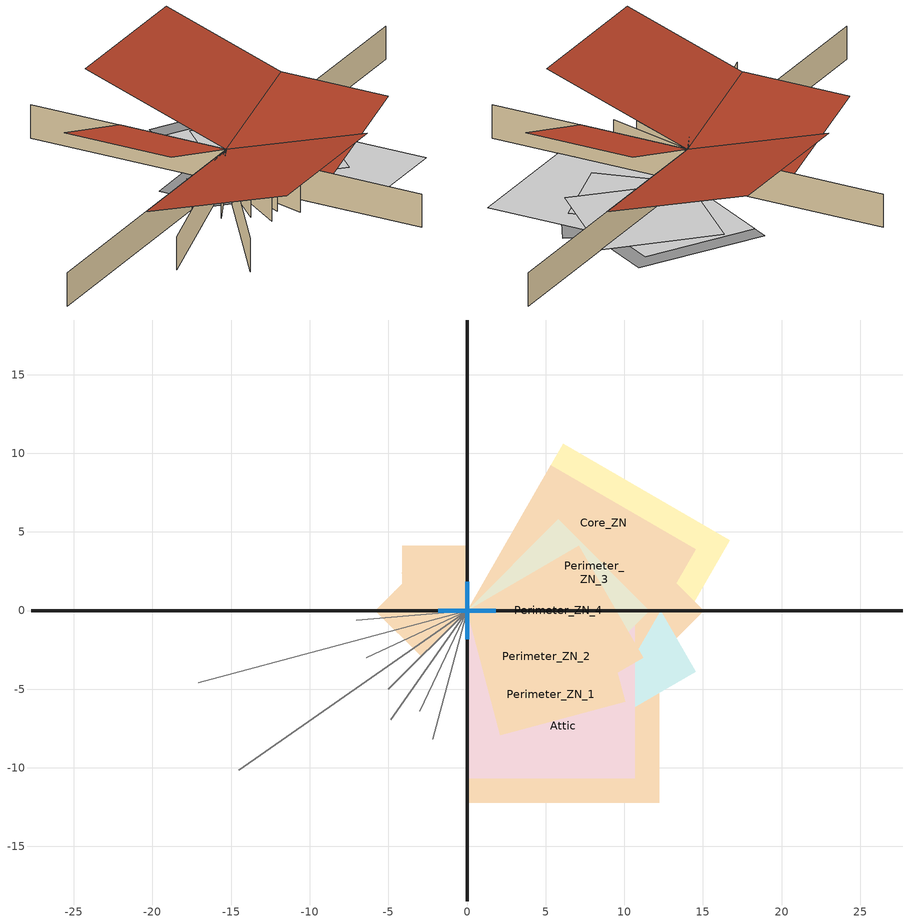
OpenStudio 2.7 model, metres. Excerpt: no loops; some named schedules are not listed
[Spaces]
Perimeter_ZN_1
 floor ground (Perimeter_ZN_1_floor SlabOnOrBelowGradeF073): 10.65,0 10.65,-10.65 0,-10.65 0,0 z0
 wall outside (MetalFrameWallU062): 0,0 27.71,0 z0:3.05
 wall to Perimeter_ZN_2 (MetalFrameWallInterior): 0,0 -7.05,-0.62 z0:3.05
 wall to Core_ZN (MetalFrameWallInterior): 0,0 -17.1,-4.58 z0:3.05
 wall to Perimeter_ZN_4: -5,-5 0,0 z0:3.05
 window (Base_AllCZ_FixedWindowU36): 0,0 1.83,0 / 0,0 1.83,0 / 0,0 1.83,0 / 0,0 1.83,0 / 0,0 1.83,0 / 0,0 1.83,0 z0:1.52
 window (Glazed Door): 0,0 1.83,0 z0:2.13
Perimeter_ZN_2
 floor ground (Perimeter_ZN_2_floor SlabOnOrBelowGradeF073): 7.92,2.12 10.05,-5.8 2.12,-7.92 0,0 z0
 wall outside (MetalFrameWallU062): 0,0 0,18.47 z0:3.05
 wall to Perimeter_ZN_3: -6.41,-2.99 0,0 z0:3.05
 wall to Core_ZN: -2.19,-8.18 0,0 z0:3.05
 window (Base_AllCZ_FixedWindowU36): 0,0 0,1.83 / 0,0 0,1.83 / 0,0 0,1.83 / 0,0 0,1.83 z0:1.52
Core_ZN
 floor ground (Core_ZN_floor SlabOnOrBelowGradeF073): 6.12,10.59 16.71,4.48 10.59,-6.12 0,0 z0
 wall to Perimeter_ZN_3: -14.5,-10.15 0,0 z0:3.05
 wall to Perimeter_ZN_4: -4.86,-6.93 0,0 z0:3.05
Perimeter_ZN_3
 floor ground (Perimeter_ZN_3_floor SlabOnOrBelowGradeF073): 9.22,5.33 14.55,-3.9 5.33,-9.22 0,0 z0
 wall outside (MetalFrameWallU062): 0,0 -27.71,0 z0:3.05
 wall to Perimeter_ZN_4: -2.99,-6.41 0,0 z0:3.05
 window (Base_AllCZ_FixedWindowU36): 0,0 -1.83,0 / 0,0 -1.83,0 / 0,0 -1.83,0 / 0,0 -1.83,0 / 0,0 -1.83,0 / 0,0 -1.83,0 z0:1.52
Perimeter_ZN_4
 floor ground (Perimeter_ZN_4_floor SlabOnOrBelowGradeF073): 5.8,5.8 11.6,0 5.8,-5.8 0,0 z0
 wall outside (MetalFrameWallU062): 0,0 0,-18.47 z0:3.05
 window (Base_AllCZ_FixedWindowU36): 0,0 0,-1.83 / 0,0 0,-1.83 / 0,0 0,-1.83 / 0,0 0,-1.83 z0:1.52
Attic
 floor outside (OtherFloorU071): 0,4.12 0,0 -4.12,0 -4.12,4.12 z0; -0.88,3.27 0,0 -3.27,-0.88 -4.14,2.39 z0; -1.69,2.93 0,0 -2.93,-1.69 -4.62,1.24 z0; -2.91,2.91 0,0 -2.91,-2.91 -5.83,0 z0
 floor to Core_ZN (TypicalPlenumFloorInterior): 12.23,0 12.23,-12.23 0,-12.23 0,0 z0
 floor to Perimeter_ZN_2 (TypicalPlenumFloorInterior): 7.92,2.12 10.05,-5.8 2.12,-7.92 0,0 z0
 floor to Perimeter_ZN_4 (TypicalPlenumFloorInterior): 7.1,4.1 11.21,-3 4.1,-7.1 0,0 z0
 floor to Perimeter_ZN_1 (TypicalPlenumFloorInterior): 7.53,7.53 15.06,0 7.53,-7.53 0,0 z0
 floor to Perimeter_ZN_3 (TypicalPlenumFloorInterior): 5.33,9.22 14.55,3.9 9.22,-5.33 0,0 z0
 roof outside (SteepNonresWoodFramingAndOtherRoofU034): 0,-13.33,7.5 0,0,3.05 -14.05,0,3.05 -14.05,-13.33,7.5; 9.57,0,6.24 0,0,3.05 0,-10.09,3.05 9.57,-10.09,6.24; -9.57,0,6.24 0,0,3.05 0,10.09,3.05 -9.57,10.09,6.24; 0,13.33,7.5 0,0,3.05 14.05,0,3.05 14.05,13.33,7.5
[Site]
SACRAMENTO-EXECUTIVE-ARP Design_Conditions: Latitude {deg}=38.58; Longitude {deg}=-121.49; Time Zone {hr}=-8; Elevation {m}=3.9624
[SizingPeriod:DesignDay] Barometric Pressure {Pa}=101277; Sky Clearness=0; Rain Indicator=0; Snow Indicator=0; Day of Month=21; Daylight Saving Time Indicator=0; Dry-Bulb Temperature Range Modifier Type=DefaultMultipliers
Name | Maximum Dry-Bulb Temperature {C} | Daily Dry-Bulb Temperature Range {deltaC} | Humidity Indicating Conditions at Maximum Dry-Bulb | Wind Speed {m/s} | Wind Direction {deg} | Month | Day Type | Humidity Indicating Type | Solar Model Indicator | ASHRAE Taub | ASHRAE Taud
SACRAMENTO-EXECUTIVE-ARP Ann Htg 99.6% Condns DB | -0.2 | 0 | -0.2 | 0.4 | 90 | 1 | WinterDesignDay | Wetbulb | ASHRAEClearSky
SACRAMENTO-EXECUTIVE-ARP Ann Clg 0.4% Condns DB=>MCWB | 37.9 | 17.3 | 21.1 | 3.4 | 270 | 7 | SummerDesignDay | Wetbulb | ASHRAETau | 0.382 | 2.325
SACRAMENTO-EXECUTIVE-ARP Ann Clg 0.4% Condns DP=>MCDB | 28.5 | 17.3 | 17.9 | 3.3 | 270 | 7 | SummerDesignDay | Dewpoint | ASHRAETau | 0.382 | 2.325
SACRAMENTO-EXECUTIVE-ARP JUN Clg 0.4% Condns DB=>MCWB | 38.2 | 16.8 | 21.5 | 4.1 | 157 | 6 | SummerDesignDay | Wetbulb | ASHRAETau | 0.351 | 2.494
[Site:WaterMainsTemperature]
Calculation Method=Schedule; Temperature Schedule=WaterMainCZ12
[Building]
Small Office: North Axis {deg}=0
[Material]
Name | Roughness | Thickness {m} | Conductivity {W/m-K} | Density {kg/m3} | Specific Heat {J/kg-K} | Thermal Absorptance | Solar Absorptance | Visible Absorptance
Stucco - 7/8 in. | MediumRough | 0.022352 | 0.700948 | 1855.1 | 837.36 | 0.9 | 0.7 | 0.8
Compliance Insulation R13.99 | Smooth | 0.0567131 | 0.0230188 | 16.0185 | 1130.436
Air - Metal Wall Framing - 16 or 24 in. OC; Air - Metal Wall Framing - 16 or 24 in. OC 1 | Smooth | 0.1397 | 1.22017 | 1.28148 | 1004.832
Gypsum Board - 1/2 in. | Smooth | 0.0127 | 0.158656 | 640.739 | 1130.436 | 0.9 | 0.7 | 0.8
Gypsum Board - 5/8 in. | MediumRough | 0.016002 | 0.158656 | 640.739 | 1130.436 | 0.9 | 0.7 | 0.8
Metal Standing Seam - 1/16 in. | MediumRough | 0.0015875 | 2.21534 | 7820.53 | 502.416 | 0.85 | 0.8 | 0.85
Compliance Insulation R28.63 | Smooth | 0.116061 | 0.0230188 | 16.0185 | 1130.436 | 0.9 | 0.7 | 0.8
Compliance Insulation R9.83 | MediumRough | 0.0398691 | 0.0230188 | 16.0185 | 1130.436 | 0.9 | 0.7 | 0.8
Plywood - 5/8 in. | Smooth | 0.016002 | 0.11544 | 480.554 | 1884.06
Carpet - 3/4 in. | Smooth | 0.01905 | 0.0455183 | 288.332 | 1381.644 | 0.9 | 0.7 | 0.8
Acoustic Tile - 3/4 in. | MediumRough | 0.01905 | 0.0576335 | 288.332 | 795.492 | 0.9 | 0.7 | 0.8
[Construction]
MetalFrameWallU062: Stucco - 7/8 in., Compliance Insulation R13.99, Air - Metal Wall Framing - 16 or 24 in. OC, Gypsum Board - 1/2 in.
MetalFrameWallInterior: Gypsum Board - 5/8 in., Air - Metal Wall Framing - 16 or 24 in. OC 1, Gypsum Board - 5/8 in.
SteepNonresWoodFramingAndOtherRoofU034: Metal Standing Seam - 1/16 in., Compliance Insulation R28.63
OtherFloorU071: Compliance Insulation R9.83, Plywood - 5/8 in., Carpet - 3/4 in.
TypicalPlenumFloorInterior: Acoustic Tile - 3/4 in.
Base_AllCZ_FixedWindowU36: Base_AllCZ_FixedWindowU36 Material
Glazed Door: Glazed Door Material
[WindowMaterial:SimpleGlazingSystem]
Name | U-Factor {W/m2-K} | Solar Heat Gain Coefficient | Visible Transmittance
Base_AllCZ_FixedWindowU36 Material | 2.04417 | 0.25 | 0.42
Glazed Door Material | 2.55522 | 0.23 | 0.17
[Construction:FfactorGroundFloor] F-Factor {W/m-K}=1.26344
Name | Area {m2} | PerimeterExposed {m}
Perimeter_ZN_1_floor SlabOnOrBelowGradeF073; Perimeter_ZN_3_floor SlabOnOrBelowGradeF073 | 113.449 | 27.432
Perimeter_ZN_2_floor SlabOnOrBelowGradeF073 | 67.3009 | 18.288
Perimeter_ZN_4_floor SlabOnOrBelowGradeF073 | 67.3021 | 18.288
Core_ZN_floor SlabOnOrBelowGradeF073 | 149.659 | 0
[Space] Building Story=Building Story 1
Name | Thermal Zone | Design Specification Outdoor Air Object
Perimeter_ZN_1 | Perimeter_ZN_1 Thermal Zone | Perimeter_ZN_1 Thermal Zone Design Specification Outdoor Air
Perimeter_ZN_2 | Perimeter_ZN_2 Thermal Zone | Perimeter_ZN_2 Thermal Zone Design Specification Outdoor Air
Perimeter_ZN_3 | Perimeter_ZN_3 Thermal Zone | Perimeter_ZN_3 Thermal Zone Design Specification Outdoor Air
Perimeter_ZN_4 | Perimeter_ZN_4 Thermal Zone | Perimeter_ZN_4 Thermal Zone Design Specification Outdoor Air
Core_ZN | Core_ZN Thermal Zone | Core_ZN Thermal Zone Design Specification Outdoor Air
Attic | Attic Thermal Zone | Attic Thermal Zone Design Specification Outdoor Air
[ThermalZone] Multiplier=1; Use Ideal Air Loads=No
Name | Volume {m3} | Thermostat
Attic Thermal Zone | 1731.2
Core_ZN Thermal Zone | 456.156 | Core_ZN Thermal Zone Thermostat
Perimeter_ZN_1 Thermal Zone | 345.797 | Perimeter_ZN_1 Thermal Zone Thermostat
Perimeter_ZN_2 Thermal Zone | 205.13 | Perimeter_ZN_2 Thermal Zone Thermostat
Perimeter_ZN_3 Thermal Zone | 345.797 | Perimeter_ZN_3 Thermal Zone Thermostat
Perimeter_ZN_4 Thermal Zone | 205.13 | Perimeter_ZN_4 Thermal Zone Thermostat
[Sizing:Zone]
Attic Thermal Zone: Zone Cooling Design Supply Air Temperature Input Method=SupplyAirTemperature; Zone Cooling Design Supply Air Temperature {C}=14; Zone Cooling Design Supply Air Temperature Difference {deltaC}=11.11; Zone Heating Design Supply Air Temperature Input Method=SupplyAirTemperature; Zone Heating Design Supply Air Temperature {C}=40; Zone Heating Design Supply Air Temperature Difference {deltaC}=11.11; Zone Cooling Design Supply Air Humidity Ratio {kg-H2O/kg-air}=0.0085; Zone Heating Design Supply Air Humidity Ratio {kg-H2O/kg-air}=0.008; Zone Heating Sizing Factor=1; Zone Cooling Sizing Factor=1; Cooling Design Air Flow Method=DesignDay; Cooling Minimum Air Flow per Zone Floor Area {m3/s-m2}=0; Cooling Minimum Air Flow {m3/s}=0; Cooling Minimum Air Flow Fraction=0; Heating Design Air Flow Method=DesignDay; Heating Maximum Air Flow per Zone Floor Area {m3/s-m2}=0; Heating Maximum Air Flow {m3/s}=0; Heating Maximum Air Flow Fraction=0; Account for Dedicated Outdoor Air System=No; Dedicated Outdoor Air System Control Strategy=NeutralSupplyAir; Dedicated Outdoor Air Low Setpoint Temperature for Design {C}=autosize; Dedicated Outdoor Air High Setpoint Temperature for Design {C}=autosize
[BuildingStory]
Building Story 1
[People:Definition] Number of People Calculation Method=People/Area; People per Space Floor Area {person/m2}=0.0538196; Fraction Radiant=0.3; Sensible Heat Fraction=0.555556
Perimeter_ZN_1 People Definition; Perimeter_ZN_2 People Definition; Perimeter_ZN_3 People Definition; Perimeter_ZN_4 People Definition; Core_ZN People Definition
[People] Number of People Schedule=OfficeOccupancy; Multiplier=1
Name | People Definition | Space or SpaceType | Activity Level Schedule
Perimeter_ZN_1 People | Perimeter_ZN_1 People Definition | Perimeter_ZN_1 | Perimeter_ZN_1 People Activity Level
Perimeter_ZN_2 People | Perimeter_ZN_2 People Definition | Perimeter_ZN_2 | Perimeter_ZN_2 People Activity Level
Perimeter_ZN_3 People | Perimeter_ZN_3 People Definition | Perimeter_ZN_3 | Perimeter_ZN_3 People Activity Level
Perimeter_ZN_4 People | Perimeter_ZN_4 People Definition | Perimeter_ZN_4 | Perimeter_ZN_4 People Activity Level
Core_ZN People | Core_ZN People Definition | Core_ZN | Core_ZN People Activity Level
[SpaceInfiltration:DesignFlowRate] Design Flow Rate Calculation Method=Flow/ExteriorWallArea; Flow per Exterior Surface Area {m3/s-m2}=0.000227584; Constant Term Coefficient=0; Temperature Term Coefficient=0; Velocity Term Coefficient=0.224052; Velocity Squared Term Coefficient=0
Name | Space or SpaceType | Schedule
Perimeter_ZN_1 Space Infiltration Design Flow Rate 1 | Perimeter_ZN_1 | OfficeInfiltration
Perimeter_ZN_2 Space Infiltration Design Flow Rate 1 | Perimeter_ZN_2 | OfficeInfiltration
Perimeter_ZN_3 Space Infiltration Design Flow Rate 1 | Perimeter_ZN_3 | OfficeInfiltration
Perimeter_ZN_4 Space Infiltration Design Flow Rate 1 | Perimeter_ZN_4 | OfficeInfiltration
Core_ZN Space Infiltration Design Flow Rate 1 | Core_ZN | OfficeInfiltration
Attic Space Infiltration Design Flow Rate 1 | Attic | On
[Lights:Definition] Design Level Calculation Method=Watts/Area; Watts per Space Floor Area {W/m2}=6.45835; Fraction Radiant=0.58; Return Air Fraction=0
Perimeter_ZN_1 Regulated Lights Definition; Perimeter_ZN_2 Regulated Lights Definition; Perimeter_ZN_3 Regulated Lights Definition; Perimeter_ZN_4 Regulated Lights Definition; Core_ZN Regulated Lights Definition
[Lights] Schedule=OfficeLights; Fraction Replaceable=1
Name | Lights Definition | Space or SpaceType
Perimeter_ZN_1 Regulated Lights | Perimeter_ZN_1 Regulated Lights Definition | Perimeter_ZN_1
Perimeter_ZN_2 Regulated Lights | Perimeter_ZN_2 Regulated Lights Definition | Perimeter_ZN_2
Perimeter_ZN_3 Regulated Lights | Perimeter_ZN_3 Regulated Lights Definition | Perimeter_ZN_3
Perimeter_ZN_4 Regulated Lights | Perimeter_ZN_4 Regulated Lights Definition | Perimeter_ZN_4
Core_ZN Regulated Lights | Core_ZN Regulated Lights Definition | Core_ZN
[ElectricEquipment:Definition] Design Level Calculation Method=Watts/Area; Watts per Space Floor Area {W/m2}=16.1459; Fraction Latent=0; Fraction Radiant=0.2; Fraction Lost=0
Perimeter_ZN_1 Recepticle Loads Definition; Perimeter_ZN_2 Recepticle Loads Definition; Perimeter_ZN_3 Recepticle Loads Definition; Perimeter_ZN_4 Recepticle Loads Definition; Core_ZN Recepticle Loads Definition
[ElectricEquipment] Schedule=OfficeReceptacle
Name | Electric Equipment Definition | Space or SpaceType
Perimeter_ZN_1 Recepticle Loads | Perimeter_ZN_1 Recepticle Loads Definition | Perimeter_ZN_1
Perimeter_ZN_2 Recepticle Loads | Perimeter_ZN_2 Recepticle Loads Definition | Perimeter_ZN_2
Perimeter_ZN_3 Recepticle Loads | Perimeter_ZN_3 Recepticle Loads Definition | Perimeter_ZN_3
Perimeter_ZN_4 Recepticle Loads | Perimeter_ZN_4 Recepticle Loads Definition | Perimeter_ZN_4
Core_ZN Recepticle Loads | Core_ZN Recepticle Loads Definition | Core_ZN
[AvailabilityManager:NightCycle] Control Type=CycleOnControlZone; Thermostat Tolerance {deltaC}=1.11111; Cycling Run Time Control Type=ThermostatWithMinimumRunTime; Cycling Run Time {s}=900
Availability Manager Night Cycle 1; Availability Manager Night Cycle 2; Availability Manager Night Cycle 3; Availability Manager Night Cycle 4; Availability Manager Night Cycle 5
[DesignSpecification:OutdoorAir] Outdoor Air Method=Maximum; Outdoor Air Flow per Person {m3/s-person}=0
Name | Outdoor Air Flow per Floor Area {m3/s-m2}
Attic Thermal Zone Design Specification Outdoor Air | 0
Core_ZN Thermal Zone Design Specification Outdoor Air; Perimeter_ZN_1 Thermal Zone Design Specification Outdoor Air; Perimeter_ZN_2 Thermal Zone Design Specification Outdoor Air; Perimeter_ZN_3 Thermal Zone Design Specification Outdoor Air; Perimeter_ZN_4 Thermal Zone Design Specification Outdoor Air | 0.000762
[ThermostatSetpoint:DualSetpoint] Heating Setpoint Temperature Schedule=OfficeHtgSetpt; Cooling Setpoint Temperature Schedule=OfficeClgSetpt
Core_ZN Thermal Zone Thermostat; Perimeter_ZN_1 Thermal Zone Thermostat; Perimeter_ZN_2 Thermal Zone Thermostat; Perimeter_ZN_3 Thermal Zone Thermostat; Perimeter_ZN_4 Thermal Zone Thermostat
[Schedule:Day]
WaterMainCZ12Jan: 1, 0, 10.7778, 2, 0, 10.7778, 3, 0, 10.7778, 4, 0, 10.7778, 5, 0, 10.7778, 6, 0, 10.7778, 7, 0, 10.7778, 8, 0, 10.7778, 9, 0, 10.7778, 10, 0, 10.7778, 11, 0, 10.7778, 12, 0, 10.7778, 13, 0, 10.7778, 14, 0, 10.7778, 15, 0, 10.7778, 16, 0, 10.7778, 17, 0, 10.7778, 18, 0, 10.7778, 19, 0, 10.7778, 20, 0, 10.7778, 21, 0, 10.7778, 22, 0, 10.7778, 23, 0, 10.7778, 24, 0, 10.7778
WaterMainCZ12Feb: 1, 0, 10.8333, 2, 0, 10.8333, 3, 0, 10.8333, 4, 0, 10.8333, 5, 0, 10.8333, 6, 0, 10.8333, 7, 0, 10.8333, 8, 0, 10.8333, 9, 0, 10.8333, 10, 0, 10.8333, 11, 0, 10.8333, 12, 0, 10.8333, 13, 0, 10.8333, 14, 0, 10.8333, 15, 0, 10.8333, 16, 0, 10.8333, 17, 0, 10.8333, 18, 0, 10.8333, 19, 0, 10.8333, 20, 0, 10.8333, 21, 0, 10.8333, 22, 0, 10.8333, 23, 0, 10.8333, 24, 0, 10.8333
WaterMainCZ12Mar: 1, 0, 11.5, 2, 0, 11.5, 3, 0, 11.5, 4, 0, 11.5, 5, 0, 11.5, 6, 0, 11.5, 7, 0, 11.5, 8, 0, 11.5, 9, 0, 11.5, 10, 0, 11.5, 11, 0, 11.5, 12, 0, 11.5, 13, 0, 11.5, 14, 0, 11.5, 15, 0, 11.5, 16, 0, 11.5, 17, 0, 11.5, 18, 0, 11.5, 19, 0, 11.5, 20, 0, 11.5, 21, 0, 11.5, 22, 0, 11.5, 23, 0, 11.5, 24, 0, 11.5
WaterMainCZ12Apr: 1, 0, 12.5556, 2, 0, 12.5556, 3, 0, 12.5556, 4, 0, 12.5556, 5, 0, 12.5556, 6, 0, 12.5556, 7, 0, 12.5556, 8, 0, 12.5556, 9, 0, 12.5556, 10, 0, 12.5556, 11, 0, 12.5556, 12, 0, 12.5556, 13, 0, 12.5556, 14, 0, 12.5556, 15, 0, 12.5556, 16, 0, 12.5556, 17, 0, 12.5556, 18, 0, 12.5556, 19, 0, 12.5556, 20, 0, 12.5556, 21, 0, 12.5556, 22, 0, 12.5556, 23, 0, 12.5556, 24, 0, 12.5556
WaterMainCZ12May: 1, 0, 12.6111, 2, 0, 12.6111, 3, 0, 12.6111, 4, 0, 12.6111, 5, 0, 12.6111, 6, 0, 12.6111, 7, 0, 12.6111, 8, 0, 12.6111, 9, 0, 12.6111, 10, 0, 12.6111, 11, 0, 12.6111, 12, 0, 12.6111, 13, 0, 12.6111, 14, 0, 12.6111, 15, 0, 12.6111, 16, 0, 12.6111, 17, 0, 12.6111, 18, 0, 12.6111, 19, 0, 12.6111, 20, 0, 12.6111, 21, 0, 12.6111, 22, 0, 12.6111, 23, 0, 12.6111, 24, 0, 12.6111
WaterMainCZ12Jun: 1, 0, 14.4444, 2, 0, 14.4444, 3, 0, 14.4444, 4, 0, 14.4444, 5, 0, 14.4444, 6, 0, 14.4444, 7, 0, 14.4444, 8, 0, 14.4444, 9, 0, 14.4444, 10, 0, 14.4444, 11, 0, 14.4444, 12, 0, 14.4444, 13, 0, 14.4444, 14, 0, 14.4444, 15, 0, 14.4444, 16, 0, 14.4444, 17, 0, 14.4444, 18, 0, 14.4444, 19, 0, 14.4444, 20, 0, 14.4444, 21, 0, 14.4444, 22, 0, 14.4444, 23, 0, 14.4444, 24, 0, 14.4444
Schedule:Day #1; Schedule:Day #8; Schedule:Day #10; Schedule:Day #12; Schedule:Day #14: 24, 0, 131.882
[Schedule:Week]
WaterMainCZ12JanWk: WaterMainCZ12Jan, WaterMainCZ12Jan, WaterMainCZ12Jan, WaterMainCZ12Jan, WaterMainCZ12Jan, WaterMainCZ12Jan, WaterMainCZ12Jan, WaterMainCZ12Jan, WaterMainCZ12Jan, WaterMainCZ12Jan, WaterMainCZ12Jan, WaterMainCZ12Jan
WaterMainCZ12FebWk: WaterMainCZ12Feb, WaterMainCZ12Feb, WaterMainCZ12Feb, WaterMainCZ12Feb, WaterMainCZ12Feb, WaterMainCZ12Feb, WaterMainCZ12Feb, WaterMainCZ12Feb, WaterMainCZ12Feb, WaterMainCZ12Feb, WaterMainCZ12Feb, WaterMainCZ12Feb
WaterMainCZ12MarWk: WaterMainCZ12Mar, WaterMainCZ12Mar, WaterMainCZ12Mar, WaterMainCZ12Mar, WaterMainCZ12Mar, WaterMainCZ12Mar, WaterMainCZ12Mar, WaterMainCZ12Mar, WaterMainCZ12Mar, WaterMainCZ12Mar, WaterMainCZ12Mar, WaterMainCZ12Mar
WaterMainCZ12AprWk: WaterMainCZ12Apr, WaterMainCZ12Apr, WaterMainCZ12Apr, WaterMainCZ12Apr, WaterMainCZ12Apr, WaterMainCZ12Apr, WaterMainCZ12Apr, WaterMainCZ12Apr, WaterMainCZ12Apr, WaterMainCZ12Apr, WaterMainCZ12Apr, WaterMainCZ12Apr
WaterMainCZ12MayWk: WaterMainCZ12May, WaterMainCZ12May, WaterMainCZ12May, WaterMainCZ12May, WaterMainCZ12May, WaterMainCZ12May, WaterMainCZ12May, WaterMainCZ12May, WaterMainCZ12May, WaterMainCZ12May, WaterMainCZ12May, WaterMainCZ12May
WaterMainCZ12JunWk: WaterMainCZ12Jun, WaterMainCZ12Jun, WaterMainCZ12Jun, WaterMainCZ12Jun, WaterMainCZ12Jun, WaterMainCZ12Jun, WaterMainCZ12Jun, WaterMainCZ12Jun, WaterMainCZ12Jun, WaterMainCZ12Jun, WaterMainCZ12Jun, WaterMainCZ12Jun
WaterMainCZ12JulWk: WaterMainCZ12Jul, WaterMainCZ12Jul, WaterMainCZ12Jul, WaterMainCZ12Jul, WaterMainCZ12Jul, WaterMainCZ12Jul, WaterMainCZ12Jul, WaterMainCZ12Jul, WaterMainCZ12Jul, WaterMainCZ12Jul, WaterMainCZ12Jul, WaterMainCZ12Jul
WaterMainCZ12AugWk: WaterMainCZ12Aug, WaterMainCZ12Aug, WaterMainCZ12Aug, WaterMainCZ12Aug, WaterMainCZ12Aug, WaterMainCZ12Aug, WaterMainCZ12Aug, WaterMainCZ12Aug, WaterMainCZ12Aug, WaterMainCZ12Aug, WaterMainCZ12Aug, WaterMainCZ12Aug
WaterMainCZ12SepWk: WaterMainCZ12Sep, WaterMainCZ12Sep, WaterMainCZ12Sep, WaterMainCZ12Sep, WaterMainCZ12Sep, WaterMainCZ12Sep, WaterMainCZ12Sep, WaterMainCZ12Sep, WaterMainCZ12Sep, WaterMainCZ12Sep, WaterMainCZ12Sep, WaterMainCZ12Sep
WaterMainCZ12OctWk: WaterMainCZ12Oct, WaterMainCZ12Oct, WaterMainCZ12Oct, WaterMainCZ12Oct, WaterMainCZ12Oct, WaterMainCZ12Oct, WaterMainCZ12Oct, WaterMainCZ12Oct, WaterMainCZ12Oct, WaterMainCZ12Oct, WaterMainCZ12Oct, WaterMainCZ12Oct
WaterMainCZ12NovWk: WaterMainCZ12Nov, WaterMainCZ12Nov, WaterMainCZ12Nov, WaterMainCZ12Nov, WaterMainCZ12Nov, WaterMainCZ12Nov, WaterMainCZ12Nov, WaterMainCZ12Nov, WaterMainCZ12Nov, WaterMainCZ12Nov, WaterMainCZ12Nov, WaterMainCZ12Nov
WaterMainCZ12DecWk: WaterMainCZ12Dec, WaterMainCZ12Dec, WaterMainCZ12Dec, WaterMainCZ12Dec, WaterMainCZ12Dec, WaterMainCZ12Dec, WaterMainCZ12Dec, WaterMainCZ12Dec, WaterMainCZ12Dec, WaterMainCZ12Dec, WaterMainCZ12Dec, WaterMainCZ12Dec
OfficeOccupancyWk: OfficeOccupancySun, OfficeOccupancyWD, OfficeOccupancyWD, OfficeOccupancyWD, OfficeOccupancyWD, OfficeOccupancyWD, OfficeOccupancySat, OfficeOccupancySun, OnDay, OffDay, OfficeOccupancySun, OfficeOccupancySun
OfficeReceptacleWk: OfficeReceptacleSun, OfficeReceptacleWD, OfficeReceptacleWD, OfficeReceptacleWD, OfficeReceptacleWD, OfficeReceptacleWD, OfficeReceptacleSat, OfficeReceptacleSun, OnDay, OffDay, OfficeReceptacleSun, OfficeReceptacleSun
OfficeInfiltrationWk: OfficeInfiltrationSun, OfficeInfiltrationWD, OfficeInfiltrationWD, OfficeInfiltrationWD, OfficeInfiltrationWD, OfficeInfiltrationWD, OfficeInfiltrationSat, OfficeInfiltrationSun, OfficeInfiltrationWD, OfficeInfiltrationWD, OfficeInfiltrationSun, OfficeInfiltrationSun
OnWk: OnDay, OnDay, OnDay, OnDay, OnDay, OnDay, OnDay, OnDay, OnDay, OnDay, OnDay, OnDay
OfficeLightsWk: OfficeLightsSun, OfficeLightsWD, OfficeLightsWD, OfficeLightsWD, OfficeLightsWD, OfficeLightsWD, OfficeLightsSat, OfficeLightsSun, OnDay, OffDay, OfficeLightsSun, OfficeLightsSun
OfficeClgSetptWk: OfficeClgSetptSun, OfficeClgSetptWD, OfficeClgSetptWD, OfficeClgSetptWD, OfficeClgSetptWD, OfficeClgSetptWD, OfficeClgSetptSat, OfficeClgSetptSun, OfficeClgSetptWD, OfficeClgSetptWD, OfficeClgSetptSun, OfficeClgSetptSun
OfficeHtgSetptWk: OfficeHtgSetptSun, OfficeHtgSetptWD, OfficeHtgSetptWD, OfficeHtgSetptWD, OfficeHtgSetptWD, OfficeHtgSetptWD, OfficeHtgSetptSat, OfficeHtgSetptSun, OfficeHtgSetptWD, OfficeHtgSetptWD, OfficeHtgSetptSun, OfficeHtgSetptSun
[Schedule:Year]
WaterMainCZ12: 1, 31, WaterMainCZ12JanWk, 2, 28, WaterMainCZ12FebWk, 3, 31, WaterMainCZ12MarWk, 4, 30, WaterMainCZ12AprWk, 5, 31, WaterMainCZ12MayWk, 6, 30, WaterMainCZ12JunWk, 7, 31, WaterMainCZ12JulWk, 8, 31, WaterMainCZ12AugWk, 9, 30, WaterMainCZ12SepWk, 10, 31, WaterMainCZ12OctWk, 11, 30, WaterMainCZ12NovWk, 12, 31, WaterMainCZ12DecWk
OfficeOccupancy: 12, 31, OfficeOccupancyWk
OfficeReceptacle: 12, 31, OfficeReceptacleWk
OfficeInfiltration: 12, 31, OfficeInfiltrationWk
On: 12, 31, OnWk
OfficeLights: 12, 31, OfficeLightsWk
OfficeClgSetpt: 12, 31, OfficeClgSetptWk
OfficeHtgSetpt: 12, 31, OfficeHtgSetptWk
[Schedule:Ruleset]
Name | Default Day Schedule
Perimeter_ZN_1 People Activity Level | Schedule:Day #1
Perimeter_ZN_2 People Activity Level | Schedule:Day #8
Perimeter_ZN_3 People Activity Level | Schedule:Day #10
Perimeter_ZN_4 People Activity Level | Schedule:Day #12
Core_ZN People Activity Level | Schedule:Day #14
